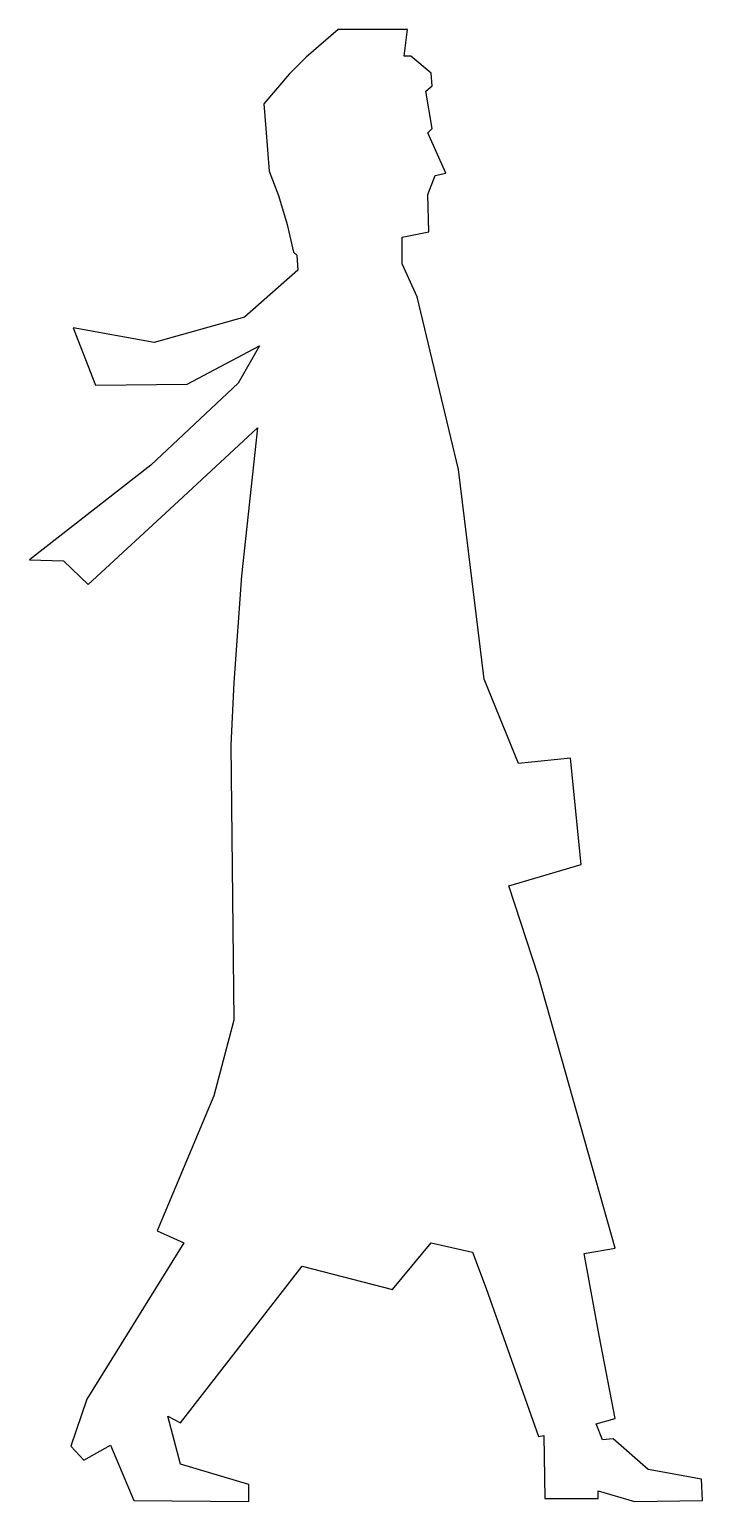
# Model space of a CAD drawing. Extents: x -10702 to -9945, y -2074 to -419.
import ezdxf

# ---------------------------------------------------------------- set-up
doc = ezdxf.new("R2010")
doc.units = 0
doc.layers.get('0').update_dxf_attribs({"linetype": 'CONTINUOUS'})

msp = doc.modelspace()

# ---------------------------------------------------------------- linework, layer by layer
at = {"color": 0}
for points in [[(-10280, -448.8), (-10276.4, -418.8), (-10354.2, -418.8), (-10390.2, -449.9), (-10409.3, -469.1), (-10438.1, -502.6), (-10435.7, -530.2), (-10432.1, -578.1), (-10421.3, -605.6), (-10411.7, -638), (-10404.5, -669.1), (-10400.9, -672.7), (-10399.7, -689.5), (-10459.6, -742.1), (-10561.4, -770.9), (-10652.4, -754.1), (-10627.3, -818.8), (-10524.3, -817.6), (-10442.8, -774.5), (-10466.8, -816.4), (-10565, -908.6), (-10701.5, -1015.2), (-10663.2, -1016.4), (-10635.6, -1042.7), (-10533.9, -949.3), (-10445.2, -866.7), (-10463.2, -1033.2), (-10471.6, -1152.9), (-10475.2, -1223.6), (-10471.6, -1532.5), (-10494.3, -1617.6), (-10557.8, -1769.6), (-10527.9, -1782.8), (-10636.8, -1958.8), (-10654.8, -2011.5), (-10640.4, -2027.1), (-10610.5, -2010.3), (-10584.2, -2072.6), (-10454.8, -2073.8), (-10454.8, -2054.7), (-10531.5, -2031.9), (-10545.8, -1978), (-10531.5, -1985.2), (-10394.9, -1809.2), (-10293.2, -1835.5), (-10250, -1782.8), (-10203.3, -1793.6), (-10187.8, -1834.3), (-10129.1, -2000.8), (-10123.1, -1999.6), (-10121.9, -2070.2), (-10062, -2070.2), (-10062, -2061.8), (-10021.3, -2073.8), (-9944.7, -2072.6), (-9945.9, -2048.7), (-10005.7, -2037.9), (-10045.3, -2003.2), (-10057.2, -2004.4), (-10064.4, -1986.4), (-10042.9, -1980.4), (-10060.8, -1887), (-10077.6, -1794.8), (-10042.9, -1788.8), (-10129.1, -1483.4), (-10162.6, -1381.6), (-10081.2, -1357.7), (-10093.2, -1237.9), (-10151.8, -1243.9), (-10190.2, -1149.3), (-10218.9, -913.4), (-10265.6, -719.4), (-10282.4, -682.3), (-10282.4, -652.3), (-10252.4, -646.3), (-10253.6, -604.4), (-10245.2, -582.9), (-10233.3, -580.5), (-10253.6, -535), (-10248.8, -530.2), (-10256, -488.3), (-10248.8, -482.3), (-10250, -467.9), (-10272.8, -448.8), (-10280, -448.8)], [(-10280, -448.8), (-10276.4, -418.8), (-10354.2, -418.8), (-10390.2, -449.9), (-10409.3, -469.1), (-10438.1, -502.6), (-10435.7, -530.2), (-10432.1, -578.1), (-10421.3, -605.6), (-10411.7, -638), (-10404.5, -669.1), (-10400.9, -672.7), (-10399.7, -689.5), (-10459.6, -742.1), (-10561.4, -770.9), (-10652.4, -754.1), (-10627.3, -818.8), (-10524.3, -817.6), (-10442.8, -774.5), (-10466.8, -816.4), (-10565, -908.6), (-10701.5, -1015.2), (-10663.2, -1016.4), (-10635.6, -1042.7), (-10533.9, -949.3), (-10445.2, -866.7), (-10463.2, -1033.2), (-10471.6, -1152.9), (-10475.2, -1223.6), (-10471.6, -1532.5), (-10494.3, -1617.6), (-10557.8, -1769.6), (-10527.9, -1782.8), (-10636.8, -1958.8), (-10654.8, -2011.5), (-10640.4, -2027.1), (-10610.5, -2010.3), (-10584.2, -2072.6), (-10454.8, -2073.8), (-10454.8, -2054.7), (-10531.5, -2031.9), (-10545.8, -1978), (-10531.5, -1985.2), (-10394.9, -1809.2), (-10293.2, -1835.5), (-10250, -1782.8), (-10203.3, -1793.6), (-10187.8, -1834.3), (-10129.1, -2000.8), (-10123.1, -1999.6), (-10121.9, -2070.2), (-10062, -2070.2), (-10062, -2061.8), (-10021.3, -2073.8), (-9944.7, -2072.6), (-9945.9, -2048.7), (-10005.7, -2037.9), (-10045.3, -2003.2), (-10057.2, -2004.4), (-10064.4, -1986.4), (-10042.9, -1980.4), (-10060.8, -1887), (-10077.6, -1794.8), (-10042.9, -1788.8), (-10129.1, -1483.4), (-10162.6, -1381.6), (-10081.2, -1357.7), (-10093.2, -1237.9), (-10151.8, -1243.9), (-10190.2, -1149.3), (-10218.9, -913.4), (-10265.6, -719.4), (-10282.4, -682.3), (-10282.4, -652.3), (-10252.4, -646.3), (-10253.6, -604.4), (-10245.2, -582.9), (-10233.3, -580.5), (-10253.6, -535), (-10248.8, -530.2), (-10256, -488.3), (-10248.8, -482.3), (-10250, -467.9), (-10272.8, -448.8), (-10280, -448.8), (-10280, -448.8)]]:
    msp.add_lwpolyline(points, dxfattribs=at)

doc.saveas('drawing.dxf')
